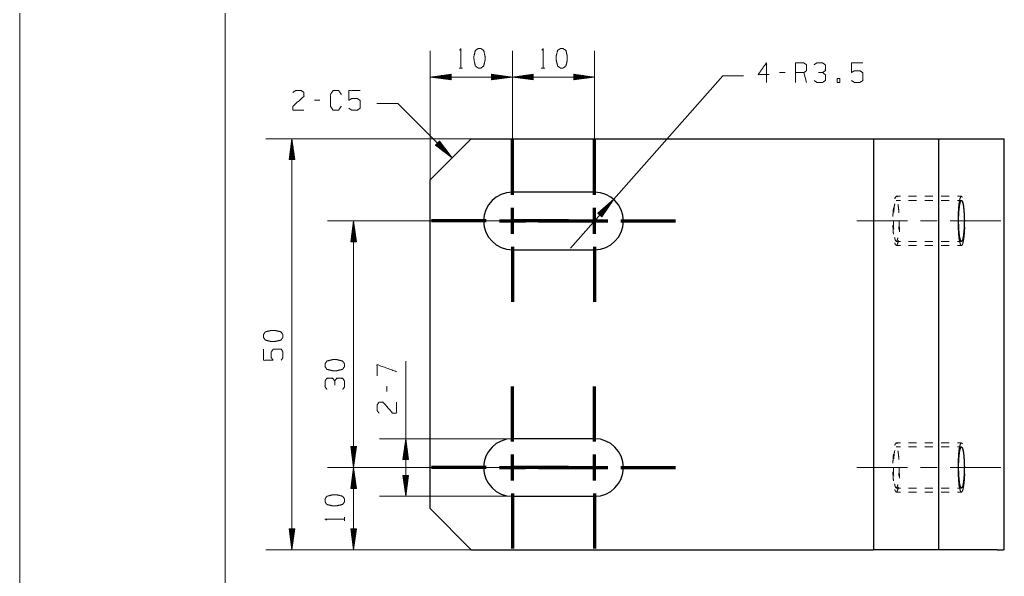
# Model space of a CAD drawing. Header units: millimetres. Extents: x 0 to 210, y 0 to 297.
# Drawn here: x 0 to 119.7, y 67.7 to 135.4 of the extents above; entities that cross this region are included whole.
import ezdxf

# ---------------------------------------------------------------- set-up
doc = ezdxf.new("R2010")
doc.units = ezdxf.units.MM
doc.layers.add('1', color=7, linetype='Continuous', true_color=0xffffff)

msp = doc.modelspace()

# ---------------------------------------------------------------- linework, layer by layer
at = {"layer": '1', "color": 132, "linetype": 'Continuous', "lineweight": 18}
for p, q in [((0, 297), (0, 0)), ((25, 292), (25, 5))]:
    msp.add_line(p, q, dxfattribs=at)
at = {"layer": '1', "color": 13, "linetype": 'Continuous', "lineweight": 18}
for p, q in [((49.9, 115.96), (49.9, 131.64)), ((59.9, 120.81), (59.9, 131.64)), ((59.9, 120.81), (59.9, 131.64)), ((69.9, 120.81), (69.9, 131.64)), ((52.44, 128.8), (49.9, 128.47)), ((49.9, 128.47), (52.44, 128.13)), ((59.9, 128.47), (49.9, 128.47)), ((52.44, 128.49), (50.1, 128.49)), ((52.44, 128.44), (50.1, 128.44)), ((52.44, 128.54), (50.48, 128.54)), ((52.44, 128.39), (50.48, 128.39)), ((52.44, 128.59), (50.87, 128.59)), ((52.44, 128.34), (50.87, 128.34)), ((52.44, 128.64), (51.26, 128.64)), ((52.44, 128.29), (51.26, 128.29)), ((52.44, 128.7), (51.64, 128.7)), ((52.44, 128.24), (51.64, 128.24)), ((52.44, 128.75), (52.03, 128.75)), ((52.44, 128.19), (52.03, 128.19)), ((52.44, 128.8), (52.41, 128.8)), ((52.44, 128.8), (52.41, 128.8)), ((52.44, 128.14), (52.41, 128.14)), ((52.44, 128.14), (52.41, 128.14)), ((52.44, 128.13), (52.44, 128.8)), ((57.36, 128.8), (57.4, 128.8)), ((57.36, 128.8), (57.4, 128.8)), ((57.36, 128.8), (57.36, 128.13)), ((59.9, 128.47), (57.36, 128.8)), ((57.36, 128.75), (57.78, 128.75)), ((57.36, 128.7), (58.17, 128.7)), ((57.36, 128.64), (58.55, 128.64)), ((57.36, 128.59), (58.94, 128.59)), ((57.36, 128.54), (59.33, 128.54)), ((57.36, 128.49), (59.71, 128.49)), ((57.36, 128.13), (59.9, 128.47)), ((57.36, 128.44), (59.71, 128.44)), ((57.36, 128.39), (59.33, 128.39)), ((57.36, 128.34), (58.94, 128.34)), ((57.36, 128.29), (58.55, 128.29)), ((57.36, 128.24), (58.17, 128.24)), ((57.36, 128.19), (57.78, 128.19)), ((57.36, 128.14), (57.4, 128.14)), ((57.36, 128.14), (57.4, 128.14)), ((62.44, 128.8), (59.9, 128.47)), ((59.9, 128.47), (62.44, 128.13)), ((59.9, 128.47), (69.9, 128.47)), ((62.44, 128.49), (60.1, 128.49)), ((62.44, 128.44), (60.1, 128.44)), ((62.44, 128.54), (60.48, 128.54)), ((62.44, 128.39), (60.48, 128.39)), ((62.44, 128.59), (60.87, 128.59)), ((62.44, 128.34), (60.87, 128.34)), ((62.44, 128.64), (61.26, 128.64)), ((62.44, 128.29), (61.26, 128.29)), ((62.44, 128.7), (61.64, 128.7)), ((62.44, 128.24), (61.64, 128.24)), ((62.44, 128.75), (62.03, 128.75)), ((62.44, 128.19), (62.03, 128.19)), ((62.44, 128.8), (62.41, 128.8)), ((62.44, 128.8), (62.41, 128.8)), ((62.44, 128.14), (62.41, 128.14)), ((62.44, 128.14), (62.41, 128.14)), ((62.44, 128.13), (62.44, 128.8)), ((66.97, 107.64), (85.47, 128.62)), ((67.36, 128.8), (67.4, 128.8)), ((67.36, 128.8), (67.4, 128.8)), ((67.36, 128.8), (67.36, 128.13)), ((69.9, 128.47), (67.36, 128.8)), ((67.36, 128.75), (67.78, 128.75)), ((67.36, 128.7), (68.17, 128.7)), ((67.36, 128.64), (68.55, 128.64)), ((67.36, 128.59), (68.94, 128.59)), ((67.36, 128.54), (69.33, 128.54)), ((67.36, 128.49), (69.71, 128.49)), ((67.36, 128.13), (69.9, 128.47)), ((67.36, 128.44), (69.71, 128.44)), ((67.36, 128.39), (69.33, 128.39)), ((67.36, 128.34), (68.94, 128.34)), ((67.36, 128.29), (68.55, 128.29)), ((67.36, 128.24), (68.17, 128.24)), ((67.36, 128.19), (67.78, 128.19)), ((67.36, 128.14), (67.4, 128.14)), ((67.36, 128.14), (67.4, 128.14)), ((85.47, 128.62), (88.01, 128.62)), ((45.96, 125.25), (43.42, 125.25)), ((45.96, 125.25), (52.58, 118.63)), ((54.9, 120.96), (29.93, 120.96)), ((33.1, 120.96), (32.77, 118.42)), ((33.44, 118.42), (33.1, 120.96)), ((33.1, 120.96), (33.1, 70.96)), ((32.98, 118.42), (32.98, 120)), ((33.03, 118.42), (33.03, 120.38)), ((33.08, 118.42), (33.08, 120.77)), ((33.13, 118.42), (33.13, 120.77)), ((33.18, 118.42), (33.18, 120.38)), ((33.23, 118.42), (33.23, 120)), ((51.02, 120.67), (50.54, 120.19)), ((50.54, 120.19), (52.58, 118.63)), ((50.55, 120.2), (50.57, 120.17)), ((50.55, 120.2), (50.57, 120.17)), ((50.58, 120.23), (50.88, 119.94)), ((50.62, 120.27), (51.19, 119.7)), ((50.65, 120.3), (51.49, 119.46)), ((50.69, 120.34), (51.8, 119.23)), ((50.73, 120.38), (52.11, 118.99)), ((50.76, 120.41), (52.42, 118.75)), ((50.8, 120.45), (52.46, 118.79)), ((50.83, 120.48), (52.22, 119.1)), ((50.87, 120.52), (51.98, 119.41)), ((50.91, 120.56), (51.75, 119.72)), ((50.94, 120.59), (51.51, 120.02)), ((50.98, 120.63), (51.27, 120.33)), ((51.01, 120.66), (51.04, 120.64)), ((51.01, 120.66), (51.04, 120.64)), ((52.58, 118.63), (51.02, 120.67)), ((32.82, 118.42), (32.82, 118.84)), ((32.88, 118.42), (32.88, 119.23)), ((32.93, 118.42), (32.93, 119.61)), ((33.28, 118.42), (33.28, 119.61)), ((33.33, 118.42), (33.33, 119.23)), ((33.38, 118.42), (33.38, 118.84)), ((32.77, 118.42), (32.77, 118.46)), ((32.77, 118.42), (32.77, 118.46)), ((32.77, 118.42), (33.44, 118.42)), ((33.43, 118.42), (33.43, 118.46)), ((33.43, 118.42), (33.43, 118.46)), ((72.22, 113.59), (70.29, 111.91)), ((70.41, 111.8), (71.19, 112.69)), ((70.44, 111.77), (71.49, 112.95)), ((70.48, 111.73), (71.78, 113.21)), ((70.52, 111.7), (72.07, 113.46)), ((70.56, 111.67), (72.11, 113.43)), ((70.6, 111.63), (71.89, 113.1)), ((70.63, 111.6), (71.68, 112.78)), ((70.79, 111.46), (72.22, 113.59)), ((70.29, 111.9), (70.31, 111.93)), ((70.29, 111.9), (70.31, 111.93)), ((70.29, 111.91), (70.79, 111.46)), ((70.33, 111.87), (70.61, 112.18)), ((70.37, 111.84), (70.9, 112.44)), ((70.67, 111.57), (71.46, 112.46)), ((70.71, 111.53), (71.24, 112.14)), ((70.75, 111.5), (71.03, 111.81)), ((70.79, 111.47), (70.81, 111.49)), ((70.79, 111.47), (70.81, 111.49)), ((60.05, 110.96), (37.42, 110.96)), ((40.59, 110.96), (40.26, 108.42)), ((40.52, 108.42), (40.52, 110.38)), ((40.57, 108.42), (40.57, 110.77)), ((40.93, 108.42), (40.59, 110.96)), ((40.59, 80.96), (40.59, 110.96)), ((40.62, 108.42), (40.62, 110.77)), ((40.67, 108.42), (40.67, 110.38)), ((40.36, 108.42), (40.36, 109.23)), ((40.41, 108.42), (40.41, 109.61)), ((40.46, 108.42), (40.46, 110)), ((40.72, 108.42), (40.72, 110)), ((40.77, 108.42), (40.77, 109.61)), ((40.82, 108.42), (40.82, 109.23)), ((40.26, 108.42), (40.26, 108.46)), ((40.26, 108.42), (40.26, 108.46)), ((40.26, 108.42), (40.93, 108.42)), ((40.31, 108.42), (40.31, 108.84)), ((40.87, 108.42), (40.87, 108.84)), ((40.92, 108.42), (40.92, 108.46)), ((40.92, 108.42), (40.92, 108.46)), ((46.93, 77.46), (46.93, 93.91)), ((59.9, 84.46), (43.75, 84.46)), ((46.93, 84.46), (46.59, 81.92)), ((46.85, 81.92), (46.85, 83.88)), ((46.9, 81.92), (46.9, 84.27)), ((47.26, 81.92), (46.93, 84.46)), ((46.95, 81.92), (46.95, 84.27)), ((47, 81.92), (47, 83.88)), ((40.26, 83.5), (40.26, 83.47)), ((40.26, 83.5), (40.26, 83.47)), ((40.26, 83.5), (40.59, 80.96)), ((40.93, 83.5), (40.26, 83.5)), ((40.31, 83.5), (40.31, 83.09)), ((40.36, 83.5), (40.36, 82.7)), ((40.41, 83.5), (40.41, 82.31)), ((40.46, 83.5), (40.46, 81.93)), ((40.52, 83.5), (40.52, 81.54)), ((40.57, 83.5), (40.57, 81.16)), ((40.59, 80.96), (40.93, 83.5)), ((40.62, 83.5), (40.62, 81.16)), ((40.67, 83.5), (40.67, 81.54)), ((40.72, 83.5), (40.72, 81.93)), ((40.77, 83.5), (40.77, 82.31)), ((40.82, 83.5), (40.82, 82.7)), ((40.87, 83.5), (40.87, 83.09)), ((40.92, 83.5), (40.92, 83.47)), ((40.92, 83.5), (40.92, 83.47)), ((46.7, 81.92), (46.7, 82.73)), ((46.75, 81.92), (46.75, 83.11)), ((46.8, 81.92), (46.8, 83.5)), ((47.05, 81.92), (47.05, 83.5)), ((47.1, 81.92), (47.1, 83.11)), ((47.16, 81.92), (47.16, 82.73)), ((46.59, 81.92), (47.26, 81.92)), ((46.6, 81.92), (46.6, 81.96)), ((46.6, 81.92), (46.6, 81.96)), ((46.65, 81.92), (46.65, 82.34)), ((47.21, 81.92), (47.21, 82.34)), ((47.26, 81.92), (47.26, 81.96)), ((47.26, 81.92), (47.26, 81.96)), ((60.05, 80.96), (37.42, 80.96)), ((60.05, 80.96), (37.42, 80.96)), ((40.59, 80.96), (40.26, 78.42)), ((40.52, 78.42), (40.52, 80.38)), ((40.57, 78.42), (40.57, 80.77)), ((40.93, 78.42), (40.59, 80.96)), ((40.59, 80.96), (40.59, 70.96)), ((40.62, 78.42), (40.62, 80.77)), ((40.67, 78.42), (40.67, 80.38)), ((40.36, 78.42), (40.36, 79.23)), ((40.41, 78.42), (40.41, 79.61)), ((40.46, 78.42), (40.46, 80)), ((40.72, 78.42), (40.72, 80)), ((40.77, 78.42), (40.77, 79.61)), ((40.82, 78.42), (40.82, 79.23)), ((46.59, 80), (46.93, 77.46)), ((47.26, 80), (46.59, 80)), ((46.6, 80), (46.6, 79.97)), ((46.6, 80), (46.6, 79.97)), ((46.65, 80), (46.65, 79.59)), ((46.7, 80), (46.7, 79.2)), ((46.75, 80), (46.75, 78.81)), ((46.8, 80), (46.8, 78.43)), ((46.85, 80), (46.85, 78.04)), ((46.9, 80), (46.9, 77.66)), ((46.93, 77.46), (47.26, 80)), ((46.95, 80), (46.95, 77.66)), ((47, 80), (47, 78.04)), ((47.05, 80), (47.05, 78.43)), ((47.1, 80), (47.1, 78.81)), ((47.16, 80), (47.16, 79.2)), ((47.21, 80), (47.21, 79.59)), ((47.26, 80), (47.26, 79.97)), ((47.26, 80), (47.26, 79.97)), ((40.26, 78.42), (40.26, 78.46)), ((40.26, 78.42), (40.26, 78.46)), ((40.26, 78.42), (40.93, 78.42)), ((40.31, 78.42), (40.31, 78.84)), ((40.87, 78.42), (40.87, 78.84)), ((40.92, 78.42), (40.92, 78.46)), ((40.92, 78.42), (40.92, 78.46)), ((59.9, 77.46), (43.75, 77.46)), ((32.77, 73.5), (32.77, 73.47)), ((32.77, 73.5), (32.77, 73.47)), ((32.77, 73.5), (33.1, 70.96)), ((33.44, 73.5), (32.77, 73.5)), ((32.82, 73.5), (32.82, 73.09)), ((32.88, 73.5), (32.88, 72.7)), ((32.93, 73.5), (32.93, 72.31)), ((32.98, 73.5), (32.98, 71.93)), ((33.03, 73.5), (33.03, 71.54)), ((33.08, 73.5), (33.08, 71.16)), ((33.1, 70.96), (33.44, 73.5)), ((33.13, 73.5), (33.13, 71.16)), ((33.18, 73.5), (33.18, 71.54)), ((33.23, 73.5), (33.23, 71.93)), ((33.28, 73.5), (33.28, 72.31)), ((33.33, 73.5), (33.33, 72.7)), ((33.38, 73.5), (33.38, 73.09)), ((33.43, 73.5), (33.43, 73.47)), ((33.43, 73.5), (33.43, 73.47)), ((40.26, 73.5), (40.26, 73.47)), ((40.26, 73.5), (40.26, 73.47)), ((40.26, 73.5), (40.59, 70.96)), ((40.93, 73.5), (40.26, 73.5)), ((40.31, 73.5), (40.31, 73.09)), ((40.36, 73.5), (40.36, 72.7)), ((40.41, 73.5), (40.41, 72.31)), ((40.46, 73.5), (40.46, 71.93)), ((40.52, 73.5), (40.52, 71.54)), ((40.57, 73.5), (40.57, 71.16)), ((40.59, 70.96), (40.93, 73.5)), ((40.62, 73.5), (40.62, 71.16)), ((40.67, 73.5), (40.67, 71.54)), ((40.72, 73.5), (40.72, 71.93)), ((40.77, 73.5), (40.77, 72.31)), ((40.82, 73.5), (40.82, 72.7)), ((40.87, 73.5), (40.87, 73.09)), ((40.92, 73.5), (40.92, 73.47)), ((40.92, 73.5), (40.92, 73.47)), ((54.9, 70.96), (29.93, 70.96)), ((54.9, 70.96), (37.42, 70.96))]:
    msp.add_line(p, q, dxfattribs=at)
at = {"layer": '1', "color": 95, "linetype": 'Continuous', "lineweight": 18}
for p, q in [((53.42, 129.56), (53.85, 129.56)), ((63.42, 129.56), (63.85, 129.56)), ((93.06, 129.01), (92.39, 129.01)), ((95.67, 127.81), (95.33, 129.01)), ((36.5, 125.64), (35.83, 125.64)), ((44.63, 90.86), (44.63, 90.19)), ((39.5, 74.48), (39.5, 74.91))]:
    msp.add_line(p, q, dxfattribs=at)
at = {"layer": '1', "color": 30, "linetype": 'Continuous', "lineweight": 25}
for p, q in [((54.9, 120.96), (49.9, 115.96)), ((54.9, 120.96), (103.79, 120.96)), ((103.79, 120.96), (111.72, 120.96)), ((103.79, 120.96), (103.79, 70.96)), ((111.72, 120.96), (118.83, 120.96)), ((111.72, 120.96), (111.72, 70.96)), ((118.83, 120.96), (119.59, 120.96)), ((119.71, 70.96), (119.71, 120.96)), ((49.9, 75.96), (49.9, 115.96)), ((69.9, 114.46), (59.9, 114.46)), ((59.9, 107.46), (69.9, 107.46)), ((69.9, 84.46), (59.9, 84.46)), ((59.9, 77.46), (69.9, 77.46)), ((49.9, 75.96), (54.9, 70.96)), ((54.9, 70.96), (103.79, 70.96)), ((111.72, 70.96), (103.79, 70.96)), ((118.83, 70.96), (111.72, 70.96)), ((118.83, 70.96), (119.59, 70.96))]:
    msp.add_line(p, q, dxfattribs=at)
at = {"layer": '1', "color": 43, "linetype": 'Continuous', "lineweight": 18}
for p, q in [((111.71, 120.46), (111.71, 120.96)), ((111.71, 118.46), (111.71, 119.46)), ((111.71, 116.46), (111.71, 117.46)), ((111.71, 114.46), (111.71, 115.46)), ((107.07, 113.96), (106.58, 113.96)), ((109.05, 113.96), (108.06, 113.96)), ((111.03, 113.96), (110.04, 113.96)), ((113.01, 113.96), (112.02, 113.96)), ((114.5, 113.96), (114, 113.96)), ((107.07, 113.46), (106.58, 113.46)), ((109.05, 113.46), (108.06, 113.46)), ((111.03, 113.46), (110.04, 113.46)), ((111.71, 112.46), (111.71, 113.46)), ((113.01, 113.46), (112.02, 113.46)), ((114.5, 113.46), (114, 113.46)), ((111.71, 110.46), (111.71, 111.46)), ((106.95, 109.65), (106.98, 110.19)), ((111.71, 108.46), (111.71, 109.46)), ((106.58, 108.46), (107.07, 108.46)), ((107.07, 107.96), (106.58, 107.96)), ((108.06, 108.46), (109.05, 108.46)), ((109.05, 107.96), (108.06, 107.96)), ((110.04, 108.46), (111.03, 108.46)), ((111.03, 107.96), (110.04, 107.96)), ((112.02, 108.46), (113.01, 108.46)), ((113.01, 107.96), (112.02, 107.96)), ((114, 108.46), (114.5, 108.46)), ((114.5, 107.96), (114, 107.96)), ((111.71, 106.46), (111.71, 107.46)), ((111.71, 104.46), (111.71, 105.46)), ((111.71, 102.46), (111.71, 103.46)), ((111.71, 100.46), (111.71, 101.46)), ((111.71, 98.46), (111.71, 99.46)), ((111.71, 96.46), (111.71, 97.46)), ((111.71, 94.46), (111.71, 95.46)), ((111.71, 92.46), (111.71, 93.46)), ((111.71, 90.46), (111.71, 91.46)), ((111.71, 88.46), (111.71, 89.46)), ((111.71, 86.46), (111.71, 87.46)), ((111.71, 84.46), (111.71, 85.46)), ((107.07, 83.96), (106.58, 83.96)), ((109.05, 83.96), (108.06, 83.96)), ((111.03, 83.96), (110.04, 83.96)), ((113.01, 83.96), (112.02, 83.96)), ((114.5, 83.96), (114, 83.96)), ((107.07, 83.46), (106.58, 83.46)), ((109.05, 83.46), (108.06, 83.46)), ((111.03, 83.46), (110.04, 83.46)), ((111.71, 82.46), (111.71, 83.46)), ((113.01, 83.46), (112.02, 83.46)), ((114.5, 83.46), (114, 83.46)), ((111.71, 80.46), (111.71, 81.46)), ((106.95, 79.65), (106.98, 80.19)), ((111.71, 78.46), (111.71, 79.46)), ((106.58, 78.46), (107.07, 78.46)), ((107.07, 77.96), (106.58, 77.96)), ((108.06, 78.46), (109.05, 78.46)), ((109.05, 77.96), (108.06, 77.96)), ((110.04, 78.46), (111.03, 78.46)), ((111.03, 77.96), (110.04, 77.96)), ((112.02, 78.46), (113.01, 78.46)), ((113.01, 77.96), (112.02, 77.96)), ((114, 78.46), (114.5, 78.46)), ((114.5, 77.96), (114, 77.96)), ((111.71, 76.46), (111.71, 77.46)), ((111.71, 74.46), (111.71, 75.46)), ((111.71, 72.46), (111.71, 73.46)), ((111.71, 70.96), (111.71, 71.46))]:
    msp.add_line(p, q, dxfattribs=at)
at = {"layer": '1', "color": 252, "linetype": 'Continuous', "lineweight": 70}
for p, q in [((59.9, 114.14), (59.9, 120.81)), ((69.9, 114.14), (69.9, 120.81)), ((59.9, 109.38), (59.9, 112.55)), ((69.9, 109.38), (69.9, 112.55)), ((56.73, 110.96), (50.05, 110.96)), ((58.32, 110.96), (61.49, 110.96)), ((66.73, 110.96), (60.05, 110.96)), ((63.08, 110.96), (69.75, 110.96)), ((68.32, 110.96), (71.49, 110.96)), ((73.08, 110.96), (79.75, 110.96)), ((59.9, 107.79), (59.9, 101.11)), ((69.9, 107.79), (69.9, 101.11)), ((59.9, 84.14), (59.9, 90.81)), ((69.9, 84.14), (69.9, 90.81)), ((59.9, 79.38), (59.9, 82.55)), ((69.9, 79.38), (69.9, 82.55)), ((56.73, 80.96), (50.05, 80.96)), ((58.32, 80.96), (61.49, 80.96)), ((66.73, 80.96), (60.05, 80.96)), ((63.08, 80.96), (69.75, 80.96)), ((68.32, 80.96), (71.49, 80.96)), ((73.08, 80.96), (79.75, 80.96)), ((59.9, 77.79), (59.9, 71.11)), ((69.9, 77.79), (69.9, 71.11))]:
    msp.add_line(p, q, dxfattribs=at)
at = {"layer": '1', "color": 252, "linetype": 'Continuous', "lineweight": 18}
for p, q in [((109.53, 110.96), (111.54, 110.96)), ((109.53, 80.96), (111.54, 80.96))]:
    msp.add_line(p, q, dxfattribs=at)
at = {"layer": '1', "color": 30, "linetype": 'Continuous', "lineweight": 25}
for centre, start, end in [((59.9, 110.96), 90, 270), ((69.9, 110.96), 270, 90), ((59.9, 80.96), 90, 270), ((69.9, 80.96), 270, 90)]:
    msp.add_arc(centre, 3.5, start, end, dxfattribs=at)
at = {"layer": '1', "color": 13, "linetype": 'Continuous', "lineweight": 18}
msp.add_arc((69.9, 110.96), 3.5, 90, 90.8118, dxfattribs=at)
at = {"layer": '1', "color": 95, "linetype": 'Continuous', "lineweight": 18}
for points, knots in [([(53.49, 131.73), (53.64, 131.93), (53.64, 129.56)], [0, 0, 0.09349, 1, 1]), ([(56.07, 129.56), (56.41, 129.81), (56.58, 130.51), (56.58, 130.98), (56.41, 131.71), (56.07, 131.93), (55.74, 131.93), (55.4, 131.71), (55.22, 130.98), (55.24, 130.51), (55.4, 129.81), (55.74, 129.56), (56.07, 129.56)], [0, 0, 0.067526, 0.183971, 0.260584, 0.380943, 0.446141, 0.500306, 0.565504, 0.685864, 0.762529, 0.87831, 0.945835, 1, 1]), ([(63.49, 131.73), (63.64, 131.93), (63.64, 129.56)], [0, 0, 0.09349, 1, 1]), ([(66.07, 129.56), (66.41, 129.81), (66.58, 130.51), (66.58, 130.98), (66.41, 131.71), (66.07, 131.93), (65.74, 131.93), (65.4, 131.71), (65.22, 130.98), (65.24, 130.51), (65.4, 129.81), (65.74, 129.56), (66.07, 129.56)], [0, 0, 0.067526, 0.183971, 0.260584, 0.380943, 0.446141, 0.500306, 0.565504, 0.685864, 0.762529, 0.87831, 0.945835, 1, 1]), ([(91.12, 128.76), (89.77, 128.76), (90.78, 130.18), (90.78, 127.81)], [0, 0, 0.245868, 0.565294, 1, 1]), ([(94.33, 127.81), (94.33, 130.18), (95.33, 130.18), (95.67, 129.96), (95.67, 129.23), (95.33, 129.01), (94.33, 129.01)], [0, 0, 0.400952, 0.571035, 0.639279, 0.761674, 0.829917, 1, 1]), ([(97.61, 129.01), (97.95, 129.23), (97.95, 129.96), (97.61, 130.18), (96.92, 130.18), (96.59, 129.96)], [0, 0, 0.153874, 0.429851, 0.583727, 0.846124, 1, 1]), ([(101.14, 128.03), (101.48, 127.81), (102.16, 127.81), (102.5, 128.03), (102.5, 128.98), (102.16, 129.23), (101.48, 129.23), (101.14, 129.01), (101.14, 130.18), (102.5, 130.18)], [0, 0, 0.062228, 0.168343, 0.230571, 0.376815, 0.441265, 0.54738, 0.609608, 0.79049, 1, 1]), ([(96.6, 128.03), (96.92, 127.81), (97.61, 127.81), (97.95, 128.03), (97.95, 128.76), (97.61, 129.01), (97.1, 129.01)], [0, 0, 0.124121, 0.343688, 0.472447, 0.703378, 0.836733, 1, 1]), ([(99.38, 127.81), (99.71, 127.81), (99.71, 128.28), (99.38, 128.28), (99.38, 127.81)], [0, 0, 0.207088, 0.5, 0.707088, 1, 1]), ([(33.22, 126.59), (33.54, 126.81), (34.23, 126.81), (34.56, 126.59), (34.56, 126.11), (33.2, 124.91), (33.22, 124.44), (34.56, 124.44)], [0, 0, 0.069692, 0.192977, 0.265273, 0.350228, 0.674741, 0.759753, 1, 1]), ([(39.1, 124.91), (38.76, 124.44), (38.11, 124.44), (37.77, 124.91), (37.77, 126.34), (38.11, 126.81), (38.78, 126.81), (39.12, 126.34)], [0, 0, 0.114569, 0.243366, 0.357935, 0.638585, 0.753153, 0.885432, 1, 1]), ([(40.03, 124.66), (40.37, 124.44), (41.06, 124.44), (41.39, 124.66), (41.39, 125.61), (41.06, 125.86), (40.37, 125.86), (40.03, 125.64), (40.03, 126.81), (41.39, 126.81)], [0, 0, 0.062228, 0.168343, 0.230571, 0.376815, 0.441264, 0.54738, 0.609608, 0.79049, 1, 1]), ([(32.01, 97.13), (31.76, 97.47), (31.06, 97.64), (30.59, 97.64), (29.86, 97.47), (29.64, 97.13), (29.64, 96.79), (29.86, 96.46), (30.59, 96.28), (31.06, 96.3), (31.76, 96.46), (32.01, 96.79), (32.01, 97.13)], [0, 0, 0.067525, 0.183971, 0.260584, 0.380943, 0.446141, 0.500306, 0.565504, 0.685864, 0.762529, 0.87831, 0.945835, 1, 1]), ([(31.79, 94.01), (32.01, 94.34), (32.01, 95.03), (31.79, 95.37), (30.84, 95.37), (30.59, 95.03), (30.59, 94.34), (30.81, 94.01), (29.64, 94.01), (29.64, 95.37)], [0, 0, 0.062228, 0.168343, 0.230571, 0.376816, 0.441265, 0.547381, 0.609608, 0.79049, 1, 1]), ([(39.5, 93.58), (39.25, 93.91), (38.55, 94.09), (38.07, 94.09), (37.35, 93.91), (37.12, 93.58), (37.12, 93.24), (37.35, 92.9), (38.07, 92.73), (38.55, 92.74), (39.25, 92.9), (39.5, 93.24), (39.5, 93.58)], [0, 0, 0.067526, 0.183972, 0.260584, 0.380943, 0.446142, 0.500306, 0.565505, 0.685864, 0.762529, 0.87831, 0.945835, 1, 1]), ([(45.83, 92.62), (43.46, 93.47), (43.46, 92.13)], [0, 0, 0.652471, 1, 1]), ([(38.3, 91.48), (38.07, 91.81), (37.35, 91.81), (37.12, 91.48), (37.12, 90.79), (37.35, 90.45)], [0, 0, 0.153874, 0.429851, 0.583725, 0.846126, 1, 1]), ([(39.27, 90.47), (39.5, 90.79), (39.5, 91.48), (39.27, 91.81), (38.55, 91.81), (38.3, 91.48), (38.3, 90.96)], [0, 0, 0.124121, 0.34369, 0.472447, 0.703377, 0.836731, 1, 1]), ([(43.68, 87.58), (43.46, 87.89), (43.46, 88.58), (43.68, 88.92), (44.16, 88.92), (45.36, 87.56), (45.83, 87.58), (45.83, 88.92)], [0, 0, 0.069692, 0.192976, 0.265274, 0.350227, 0.67474, 0.759752, 1, 1]), ([(39.5, 77.13), (39.25, 77.47), (38.55, 77.64), (38.07, 77.64), (37.35, 77.47), (37.12, 77.13), (37.12, 76.79), (37.35, 76.46), (38.07, 76.28), (38.55, 76.3), (39.25, 76.46), (39.5, 76.79), (39.5, 77.13)], [0, 0, 0.067526, 0.183972, 0.260584, 0.380943, 0.446141, 0.500306, 0.565504, 0.685863, 0.762529, 0.87831, 0.945835, 1, 1]), ([(37.32, 74.55), (37.12, 74.69), (39.5, 74.69)], [0, 0, 0.093489, 1, 1])]:
    msp.add_open_spline(points, degree=1, knots=knots, dxfattribs=at)
at = {"layer": '1', "color": 30, "linetype": 'Continuous', "lineweight": 25}
for points in [[(118.83, 120.96), (118.83, 120.96)], [(119.59, 120.96), (119.71, 120.96)], [(118.83, 70.96), (118.83, 70.96)], [(119.71, 70.96), (119.59, 70.96)]]:
    msp.add_open_spline(points, degree=1, dxfattribs=at)
at = {"layer": '1', "color": 43, "linetype": 'Continuous', "lineweight": 18}
for points, knots in [([(106.68, 113.86), (106.58, 113.96), (106.47, 113.86), (106.39, 113.63)], [0, 0, 0.276777, 0.553539, 1, 1]), ([(106.23, 112.57), (106.22, 112.46), (106.17, 111.74), (106.17, 111.5)], [0, 0, 0.103023, 0.777274, 1, 1]), ([(106.39, 113.04), (106.34, 112.79), (106.28, 112.23), (106.26, 112.02)], [0, 0, 0.244946, 0.790406, 1, 1]), ([(106.89, 111.95), (106.86, 112.39), (106.79, 112.91), (106.78, 112.97)], [0, 0, 0.431088, 0.942814, 1, 1]), ([(106.17, 110.43), (106.17, 110.19), (106.22, 109.46), (106.23, 109.35)], [0, 0, 0.222237, 0.896493, 1, 1]), ([(106.23, 111), (106.23, 110.87), (106.25, 110.17), (106.26, 109.97)], [0, 0, 0.125192, 0.808944, 1, 1]), ([(106.89, 109.91), (106.91, 110.35), (106.92, 110.93)], [0, 0, 0.434057, 1, 1]), ([(106.37, 108.96), (106.44, 108.65), (106.54, 108.48)], [0, 0, 0.611303, 1, 1]), ([(106.39, 108.29), (106.47, 108.07), (106.58, 107.96), (106.68, 108.07), (106.79, 108.37), (106.83, 108.58)], [0, 0, 0.222732, 0.361118, 0.49951, 0.793642, 1, 1]), ([(106.54, 108.48), (106.64, 108.5), (106.73, 108.73), (106.77, 108.89)], [0, 0, 0.200384, 0.67893, 1, 1]), ([(106.68, 83.86), (106.58, 83.96), (106.47, 83.86), (106.39, 83.63)], [0, 0, 0.276782, 0.55355, 1, 1]), ([(106.39, 83.04), (106.34, 82.79), (106.28, 82.23), (106.26, 82.02)], [0, 0, 0.24495, 0.790402, 1, 1]), ([(106.89, 81.95), (106.86, 82.39), (106.79, 82.91), (106.78, 82.97)], [0, 0, 0.431087, 0.942814, 1, 1]), ([(106.23, 82.57), (106.22, 82.46), (106.17, 81.74), (106.17, 81.5)], [0, 0, 0.103014, 0.777268, 1, 1]), ([(106.17, 80.43), (106.17, 80.19), (106.22, 79.46), (106.23, 79.35)], [0, 0, 0.222241, 0.896493, 1, 1]), ([(106.23, 81), (106.23, 80.87), (106.25, 80.17), (106.26, 79.97)], [0, 0, 0.125192, 0.808944, 1, 1]), ([(106.89, 79.91), (106.91, 80.35), (106.92, 80.93)], [0, 0, 0.434057, 1, 1]), ([(106.37, 78.96), (106.44, 78.65), (106.54, 78.48)], [0, 0, 0.611299, 1, 1]), ([(106.39, 78.29), (106.47, 78.07), (106.58, 77.96), (106.68, 78.07), (106.79, 78.37), (106.83, 78.58)], [0, 0, 0.222732, 0.361118, 0.499511, 0.793647, 1, 1]), ([(106.54, 78.48), (106.64, 78.5), (106.73, 78.73), (106.77, 78.89)], [0, 0, 0.200384, 0.67893, 1, 1])]:
    msp.add_open_spline(points, degree=1, knots=knots, dxfattribs=at)
at = {"layer": '1', "color": 30, "linetype": 'Continuous', "lineweight": 13}
for points, knots in [([(114.61, 113.86), (114.5, 113.96), (114.39, 113.86), (114.29, 113.56), (114.2, 113.09), (114.14, 112.46), (114.1, 111.74), (114.08, 110.96), (114.1, 110.19), (114.14, 109.46), (114.2, 108.84), (114.29, 108.37), (114.39, 108.07), (114.5, 107.96), (114.61, 108.07), (114.71, 108.37), (114.79, 108.84), (114.86, 109.46), (114.9, 110.19)], [0, 0, 0.017297, 0.034596, 0.071363, 0.127711, 0.200377, 0.284659, 0.374968, 0.465279, 0.549561, 0.622227, 0.678574, 0.715341, 0.73264, 0.749938, 0.786705, 0.843052, 0.915718, 1, 1]), ([(114.61, 83.86), (114.5, 83.96), (114.39, 83.86), (114.29, 83.56), (114.2, 83.09), (114.14, 82.46), (114.1, 81.74), (114.08, 80.96), (114.1, 80.19), (114.14, 79.46), (114.2, 78.84), (114.29, 78.37), (114.39, 78.07), (114.5, 77.96), (114.61, 78.07), (114.71, 78.37), (114.79, 78.84), (114.86, 79.46), (114.9, 80.19)], [0, 0, 0.017298, 0.034597, 0.071364, 0.127712, 0.200376, 0.284658, 0.374969, 0.46528, 0.549561, 0.622227, 0.678574, 0.715341, 0.73264, 0.749939, 0.786706, 0.843053, 0.915718, 1, 1])]:
    msp.add_open_spline(points, degree=1, knots=knots, dxfattribs=at)
at = {"layer": '1', "color": 30, "linetype": 'Continuous', "lineweight": 25}
for points, knots in [([(114.46, 108.48), (114.56, 108.5), (114.66, 108.73), (114.74, 109.14), (114.8, 109.69), (114.84, 110.35), (114.85, 111.06), (114.83, 111.76), (114.78, 112.39), (114.72, 112.91), (114.63, 113.28), (114.54, 113.45), (114.44, 113.42), (114.34, 113.2), (114.26, 112.79), (114.2, 112.23), (114.16, 111.58), (114.15, 110.87), (114.17, 110.17), (114.21, 109.53), (114.28, 109.01), (114.37, 108.65), (114.46, 108.48)], [0, 0, 0.010019, 0.033946, 0.074495, 0.12904, 0.193406, 0.26252, 0.330894, 0.393109, 0.444282, 0.480565, 0.5, 0.510019, 0.533946, 0.574494, 0.62904, 0.693405, 0.762519, 0.830894, 0.893109, 0.944282, 0.980565, 1, 1]), ([(114.46, 78.48), (114.56, 78.5), (114.66, 78.73), (114.74, 79.14), (114.8, 79.69), (114.84, 80.35), (114.85, 81.06), (114.83, 81.76), (114.78, 82.39), (114.72, 82.91), (114.63, 83.28), (114.54, 83.45), (114.44, 83.42), (114.34, 83.2), (114.26, 82.79), (114.2, 82.23), (114.16, 81.58), (114.15, 80.87), (114.17, 80.17), (114.21, 79.53), (114.28, 79.01), (114.37, 78.65), (114.46, 78.48)], [0, 0, 0.010019, 0.033946, 0.074495, 0.12904, 0.193406, 0.262519, 0.330894, 0.393109, 0.444281, 0.480565, 0.5, 0.510019, 0.533946, 0.574495, 0.62904, 0.693406, 0.762519, 0.830895, 0.893109, 0.944281, 0.980565, 1, 1])]:
    msp.add_open_spline(points, degree=1, knots=knots, dxfattribs=at)
at = {"layer": '1', "color": 252, "linetype": 'Continuous', "lineweight": 18}
for points, knots in [([(101.79, 110.96), (103.37, 110.96), (107.95, 110.96)], [0, 0, 0.257701, 1, 1]), ([(113.13, 110.96), (116.11, 110.96), (119.29, 110.96)], [0, 0, 0.484597, 1, 1]), ([(101.79, 80.96), (103.37, 80.96), (107.95, 80.96)], [0, 0, 0.257701, 1, 1]), ([(113.13, 80.96), (116.11, 80.96), (119.29, 80.96)], [0, 0, 0.484597, 1, 1])]:
    msp.add_open_spline(points, degree=1, knots=knots, dxfattribs=at)

doc.saveas('drawing.dxf')
